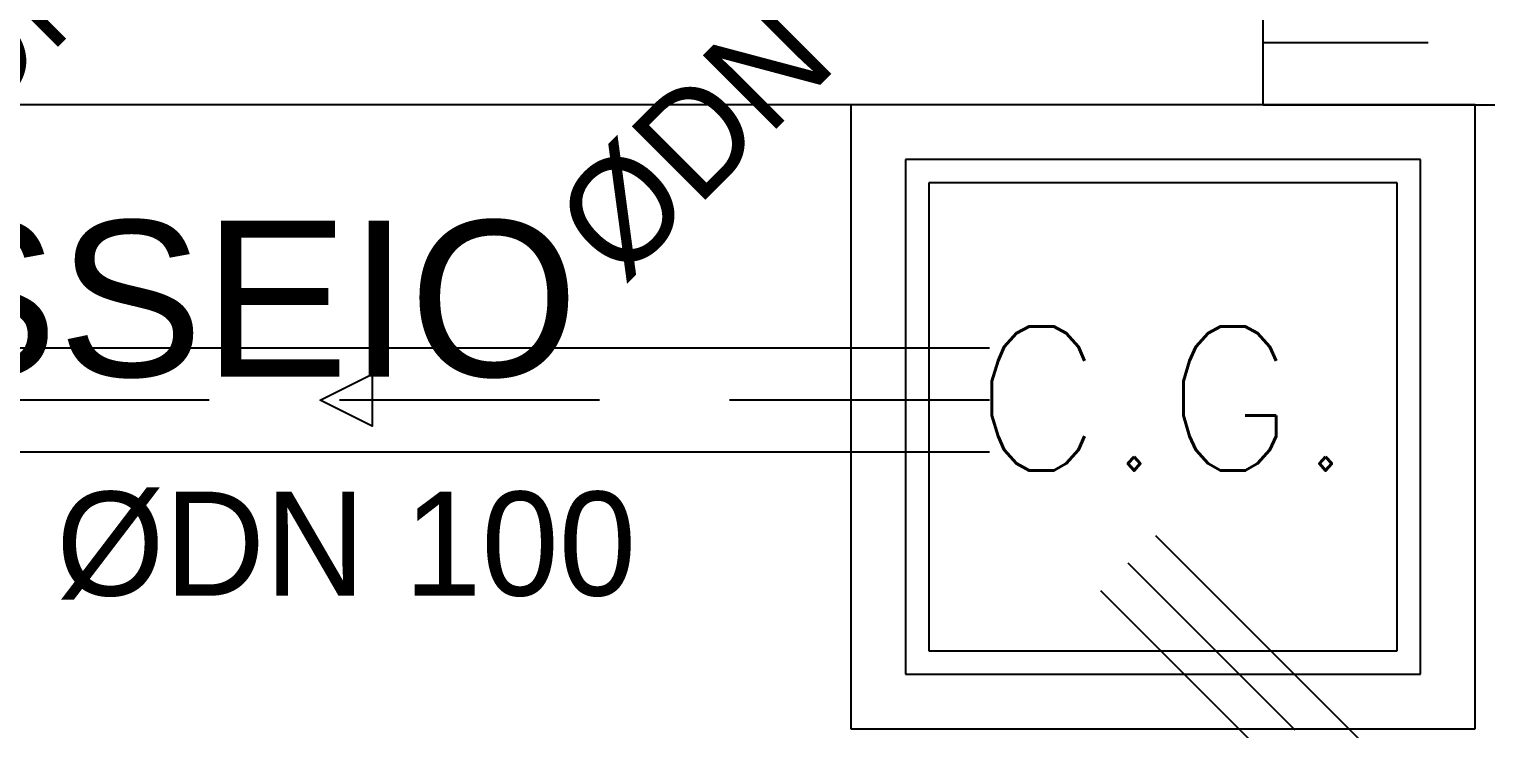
# Model space of a CAD drawing. Header units: millimetres. Extents: x -1292 to 2253, y 326 to 453.
# Drawn here: x 2097.013 to 2098.413, y 346.221 to 346.894 of the extents above; entities that cross this region are included whole.
import ezdxf
from ezdxf.enums import TextEntityAlignment as Align

# ---------------------------------------------------------------- set-up
doc = ezdxf.new("R2010")
doc.units = ezdxf.units.MM
doc.header["$LTSCALE"] = 0.5
doc.linetypes.add('HIDDEN', pattern=[9.525, 6.35, -3.175])
doc.linetypes.add('HIDDENX2', pattern=[0.75, 0.5, -0.25])
for name, color, linetype in [('-HIDRO', 8, 'Continuous'), ('Eixo', 4, 'HIDDENX2'), ('Esgoto', 5, 'ByLayer'), ('TEXTO', 7, 'Continuous')]:
    doc.layers.add(name, color=color, linetype=linetype)
doc.styles.add('CARIMBO_DADOS', font='arial.ttf', dxfattribs={"height": 0.1})
doc.styles.add('R80', font='simplex.shx', dxfattribs={"height": 12})

msp = doc.modelspace()

# ---------------------------------------------------------------- linework, layer by layer
at = {"layer": '-HIDRO', "ltscale": 0.05}
for q in [(2098.1987, 346.9712), (2095.5487, 346.8212), (2098.8987, 346.8212)]:
    msp.add_line((2098.1987, 346.8212), q, dxfattribs=at)
at = {"layer": '-HIDRO', "linetype": 'HIDDEN', "ltscale": 0.05}
msp.add_line((2098.1987, 346.8812), (2098.8987, 346.8812), dxfattribs=at)
for p, q in [((2098.4026, 346.8212), (2097.8026, 346.8212)), ((2097.8026, 346.8212), (2097.8026, 346.2212)), ((2098.4026, 346.2212), (2098.4026, 346.8212)), ((2097.8026, 346.2212), (2098.4026, 346.2212))]:
    msp.add_line(p, q)
at = {"color": 1, "linetype": 'Continuous', "ltscale": 0.5}
for p, q in [((2098.3501, 346.7687), (2097.8551, 346.7687)), ((2097.8551, 346.7687), (2097.8551, 346.2737)), ((2098.3501, 346.2737), (2098.3501, 346.7687)), ((2097.8551, 346.2737), (2098.3501, 346.2737))]:
    msp.add_line(p, q, dxfattribs=at)
at = {"color": 1, "linetype": 'HIDDEN', "ltscale": 0.5}
for p, q in [((2098.3276, 346.7462), (2097.8776, 346.7462)), ((2097.8776, 346.7462), (2097.8776, 346.2962)), ((2098.3276, 346.2962), (2098.3276, 346.7462)), ((2097.8776, 346.2962), (2098.3276, 346.2962))]:
    msp.add_line(p, q, dxfattribs=at)
at = {"layer": 'Eixo'}
for p, q in [((2097.9358, 346.5373), (2096.6989, 346.5373)), ((2098.7599, 345.6897), (2098.0692, 346.3804))]:
    msp.add_line(p, q, dxfattribs=at)
at = {"layer": 'Esgoto', "color": 3}
for points in [[(2097.9358, 346.5873, 0), (2096.6989, 346.5873, 0)], [(2097.3424, 346.5373, 0), (2097.3424, 346.5373, 0), (2097.3424, 346.5123, 0), (2097.2924, 346.5373, 0), (2097.3424, 346.5623, 0), (2097.3424, 346.5373, 0)], [(2097.9358, 346.4873, 0), (2096.6989, 346.4873, 0)], [(2098.7864, 345.7162, 0), (2098.0957, 346.4069, 0)], [(2098.7334, 345.6632, 0), (2098.0427, 346.3539, 0)]]:
    msp.add_polyline3d(points, dxfattribs=at)

# ---------------------------------------------------------------- texts
at = {"layer": '-HIDRO', "insert": (2097.0809, 346.6339), "char_height": 0.15, "attachment_point": 5, "style": 'CARIMBO_DADOS'}
msp.add_mtext('PASSEIO', dxfattribs=at)
at = {"style": 'R80'}
msp.add_text('C.G.', height=0.1386, dxfattribs=at).set_placement((2097.9203, 346.4696))
at = {"layer": 'TEXTO'}
for s, p in [('ØDN 100', (2097.0526, 346.9598)), ('ØDN 40', (2097.7168, 346.8547))]:
    msp.add_text(s, height=0.1, rotation=45, dxfattribs=at).set_placement(p, align=Align.MIDDLE_CENTER)
msp.add_text('ØDN 100', height=0.1, dxfattribs=at).set_placement((2097.3174, 346.3993), align=Align.MIDDLE_CENTER)

doc.saveas('drawing.dxf')
